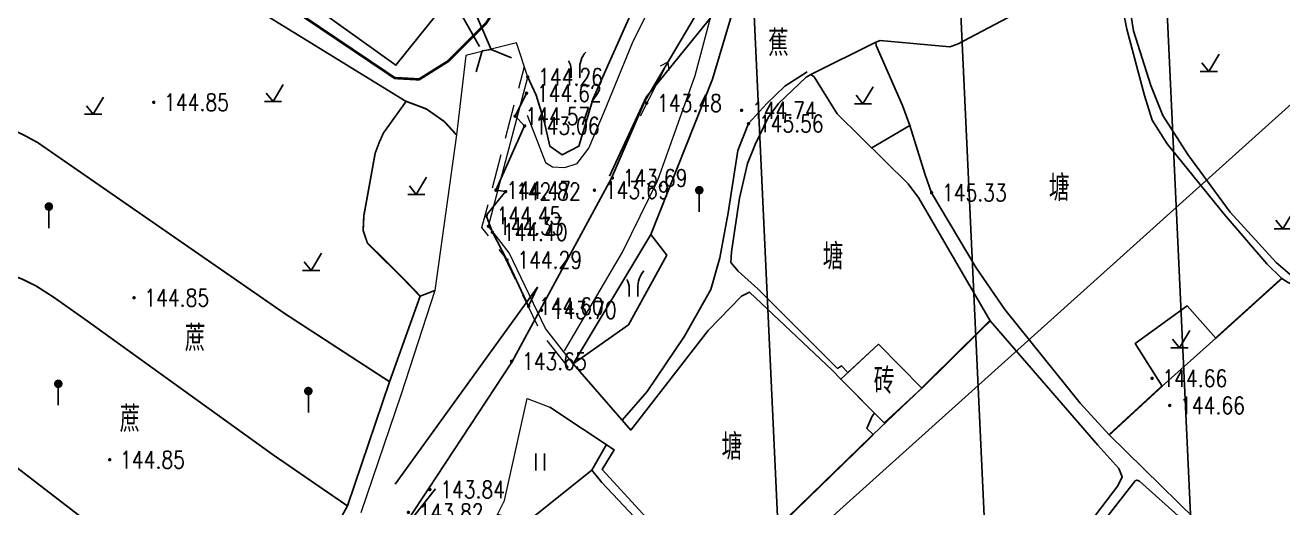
# Model space of a CAD drawing. Extents: x 529262 to 576451, y 2694391 to 2717535.
# Drawn here: x 567209.2 to 567282.4, y 2709221.8 to 2709249.9 of the extents above; entities that cross this region are included whole.
import ezdxf
from ezdxf.enums import TextEntityAlignment as Align
from ezdxf.xclip import XClip

# ---------------------------------------------------------------- set-up
doc = ezdxf.new("R2010")
doc.units = 0
doc.header["$XCLIPFRAME"] = 0
doc.linetypes.add('X3', pattern=[5, 4, -1])
doc.linetypes.add('X5', pattern=[3, 2, -1])
for name, color, linetype in [('DLSS', 4, 'Continuous'), ('DMTZ', 8, 'Continuous'), ('GCD', 8, 'Continuous'), ('GXYZ', 8, 'Continuous'), ('JMD', 8, 'Continuous'), ('PP-COM', 7, 'Continuous'), ('RD-中线', 40, 'Continuous'), ('RD-红线', 7, 'Continuous'), ('ZBTZ', 8, 'Continuous'), ('ZJ', 7, 'Continuous'), ('污水管径标注_W10-', 202, 'Continuous')]:
    doc.layers.add(name, color=color, linetype=linetype)
doc.layers.add('SXSS', color=5, linetype='Continuous', lineweight=0)
doc.styles.add('HZ', font='rs.shx', dxfattribs={"width": 0.8, "bigfont": 'hztxt.shx'})
doc.linetypes.add('10421', pattern='A,2,[150,AAA.SHX,S=0.5,R=0,X=0,Y=0.5],1e-11', length=2)
doc.linetypes.add('10422', pattern='A,0.75,[150,AAA.SHX,S=0.5,R=0,X=0,Y=0.5],1.5,[177,AAA.SHX,S=1,R=0,X=0,Y=0.4],0.75', length=3)
doc.linetypes.add('1161', pattern='A,0,[149,AAA.SHX,S=0.15,R=0,X=0,Y=0],-1.6', length=1.6)
doc.linetypes.add('842', pattern='A,1.6,[150,AAA.SHX,S=0.8,R=0,X=0,Y=0],1e-11', length=1.6)
doc.linetypes.add('8462', pattern='A,2,[157,AAA.SHX,S=1,R=0,X=0,Y=0.5],1e-09', length=2)

# ---------------------------------------------------------------- blocks, each defined once
blk = doc.blocks.new('A$C19FD0107')
at = {"layer": 'RD-中线', "color": 8, "linetype": 'Continuous', "flags": 128}
blk.add_lwpolyline([(-3741.979, 15023.644), (-3727.148, 14704.886)], dxfattribs=at)
for points in [[(-4490.734, 14139.438, 0), (-4490.29, 14139.417)], [(-3818.251, 14086.168, 0), (-3817.74, 14086.169)]]:
    blk.add_lwpolyline(points, format="xyb", dxfattribs=at)
at = {"layer": 'RD-红线', "color": 8, "linetype": 'Continuous', "flags": 128}
for points in [[(-3752.515, 14991.884), (-3752.375, 14988.885), (-3740.657, 14737.033)], [(-3728.443, 14990.906), (-3728.303, 14987.898), (-3716.615, 14736.686)]]:
    blk.add_lwpolyline(points, dxfattribs=at)
blk = doc.blocks.new('gc121')
at = {"color": 8}
for p, q in [((-0.5, -1), (-0.5, 1)), ((0.5, -1), (0.5, 1))]:
    blk.add_line(p, q, dxfattribs=at)
blk = doc.blocks.new('gc246')
at = {"color": 8}
for p, q in [((-0.5, 1), (-0.5, 0)), ((0.5, 1), (0.5, 0))]:
    blk.add_line(p, q, dxfattribs=at)
for centre, radius, start, end in [((3.4, 1.11), 2.91, 139.3312, 182.0887), ((-2.94, 0.81), 2.45, 4.3743, 29.0242)]:
    blk.add_arc(centre, radius, start, end, dxfattribs=at)
blk = doc.blocks.new('gc123')
at = {"color": 8}
for p, q in [((0, 0), (1.2, 2)), ((-1, 0), (1, 0)), ((0, 0), (-0.8, 1))]:
    blk.add_line(p, q, dxfattribs=at)
blk = doc.blocks.new('gc165')
at = {"color": 8}
blk.add_line((0, 0), (0, 2), dxfattribs=at)
at = {"color": 8, "const_width": 0.5}
blk.add_lwpolyline([(-0.25, 2.5, 1), (0.25, 2.5, 1)], format="xyb", close=True, dxfattribs=at)
blk = doc.blocks.new('gc086')
at = {"color": 8}
for p, q in [((0, 0), (7, 0)), ((7, 0), (6.18, 0.57)), ((7, 0), (6.18, -0.57))]:
    blk.add_line(p, q, dxfattribs=at)
blk = doc.blocks.new('GC200')
at = {"linetype": 'Continuous', "const_width": 0.2, "flags": 128}
blk.add_lwpolyline([(-0.1, 0, 1), (0.1, 0, 1)], format="xyb", close=True, dxfattribs=at)

msp = doc.modelspace()

# ---------------------------------------------------------------- linework, layer by layer
at = {"color": 8, "linetype": 'Continuous', "flags": 128}
for points in [[(567243.2, 2709241.081), (567245.348, 2709245.664), (567254.099, 2709256.474), (567263.682, 2709260.195), (567267.776, 2709260.91), (567273.347, 2709261.961), (567277.8, 2709264.823)], [(567233.089, 2709222.908), (567230.201, 2709219.269), (567224.908, 2709204.752), (567225.446, 2709192.605)]]:
    msp.add_lwpolyline(points, dxfattribs=at)
at = {"layer": 'DLSS', "linetype": 'X5'}
for p, q in [((567236.317, 2709248.437), (567235.227, 2709250.979)), ((567234.663, 2709250.356), (567235.798, 2709248.37))]:
    msp.add_line(p, q, dxfattribs=at)
at = {"layer": 'DLSS', "linetype": 'Continuous'}
for p, q in [((567235.798, 2709248.37), (567235.461, 2709247.135)), ((567235.798, 2709248.37), (567236.317, 2709248.437)), ((567236.317, 2709248.437), (567237.505, 2709247.962))]:
    msp.add_line(p, q, dxfattribs=at)
at = {"layer": 'DLSS', "linetype": 'X3', "const_width": 0.15, "flags": 128}
msp.add_lwpolyline([(567237.74, 2709252.568), (567236.035, 2709249.972), (567233.826, 2709247.762), (567232.134, 2709246.701), (567230.718, 2709246.779), (567224.697, 2709250.83), (567222.344, 2709252.568)], dxfattribs=at)
at = {"layer": 'DMTZ', "linetype": '10421', "flags": 128}
for points, elevation in [([(567245.367, 2709252.568), (567242.262, 2709245.596), (567241.417, 2709242.815), (567240.455, 2709242.313), (567239.745, 2709242.815), (567239.41, 2709244.278), (567238.95, 2709245.782), (567238.454, 2709246.839)], 144.259), ([(567241.096, 2709230.175), (567245.61, 2709237.686), (567249.199, 2709246.718), (567250.291, 2709250.41), (567251.549, 2709251.943), (567252.306, 2709252.568)], 144.736), ([(567233.046, 2709234.431), (567232.191, 2709234.11), (567230.418, 2709229.131), (567227.966, 2709221.917), (567226.233, 2709218.739), (567222.371, 2709213.658), (567219.656, 2709206.735)], 146.878)]:
    msp.add_lwpolyline(points, dxfattribs=dict(at, elevation=elevation))
at = {"layer": 'DMTZ', "linetype": '10422', "flags": 128}
for points, elevation in [([(567269.841, 2709252.568), (567266.719, 2709250.469), (567263.443, 2709248.751), (567263.003, 2709248.599), (567258.951, 2709248.957), (567258.701, 2709248.866), (567258.712, 2709248.668), (567260.242, 2709245.176), (567260.678, 2709244.028), (567261.556, 2709241.156), (567261.938, 2709240.117), (567264.524, 2709235.747), (567266.204, 2709233.323), (567270.568, 2709227.882), (567272.27, 2709226.052), (567279.291, 2709219.151), (567280.793, 2709217.736), (567287.545, 2709213.606), (567288.773, 2709213.042), (567295.263, 2709210.312), (567308.894, 2709205.734), (567309.358, 2709205.65), (567310.058, 2709206.685), (567314.014, 2709211.401), (567317.467, 2709215.046), (567317.726, 2709215.388), (567317.737, 2709215.749), (567317.715, 2709216.063), (567317.467, 2709216.548), (567317.117, 2709216.942), (567316.864, 2709217.135), (567312.685, 2709218.829), (567303.095, 2709222.755), (567299.698, 2709224.342), (567295.953, 2709226.261), (567291.225, 2709229.309), (567288.103, 2709231.443), (567285.602, 2709233.342), (567284.993, 2709233.722), (567282.641, 2709234.912), (567282.295, 2709235.132), (567281.434, 2709235.986), (567278.948, 2709238.86), (567275.64, 2709242.954), (567274.762, 2709244.339), (567274.326, 2709245.771), (567273.293, 2709249.616), (567272.704, 2709252.568)], 145.801), ([(567273.184, 2709252.568), (567273.673, 2709249.532), (567274.68, 2709246.348), (567275.386, 2709244.61), (567276.837, 2709242.339), (567279.303, 2709238.99), (567281.98, 2709236.051), (567282.782, 2709235.361), (567285.317, 2709234.084), (567286.102, 2709235.16)], 145.117), ([(567239.74, 2709227.658), (567243.474, 2709225.184), (567242.773, 2709224.041), (567249.197, 2709217.041), (567253.945, 2709212.424), (567260.3, 2709207.019), (567260.539, 2709206.936), (567260.682, 2709207.004), (567266.345, 2709214.658), (567272.759, 2709223.086), (567273.026, 2709223.598), (567272.822, 2709224.097), (567271.607, 2709225.44), (567265.336, 2709232.674), (567261.191, 2709239.791), (567260.576, 2709240.627), (567256.455, 2709244.7), (567255.101, 2709246.845), (567254.905, 2709246.978), (567254.644, 2709246.832), (567253.039, 2709245.305), (567252.438, 2709244.477), (567251.68, 2709242.909), (567251.238, 2709241.813), (567250.759, 2709239.799), (567250.31, 2709236.675), (567250.27, 2709236.057)], 145.628), ([(567238.381, 2709245.898), (567237.719, 2709244.56), (567238.266, 2709243.997), (567236.6, 2709240.264), (567237.165, 2709240.183), (567236.035, 2709238.786), (567236.393, 2709237.823), (567237.243, 2709236.207), (567238.5, 2709233.516), (567239.011, 2709234.62), (567230.743, 2709223.175)], 24.551), ([(567250.27, 2709236.057), (567250.691, 2709235.549), (567251.841, 2709234.524), (567256.464, 2709229.908), (567256.693, 2709230.049), (567257.075, 2709229.667), (567258.84, 2709231.306), (567261.371, 2709228.764)], 145.706), ([(567258.538, 2709226.058), (567258.176, 2709226.41), (567258.487, 2709227.131), (567258.612, 2709227.315), (567256.657, 2709229.279), (567256.162, 2709229.806), (567251.346, 2709234.334), (567250.885, 2709234.101), (567248.943, 2709232.112)], 145.338), ([(567248.943, 2709232.112), (567244.441, 2709226.324), (567241.096, 2709230.175)], 145.628), ([(567261.371, 2709228.764), (567258.538, 2709226.058)], 145.706), ([(567268.171, 2709201.506), (567268.384, 2709201.676), (567272.734, 2709207.872), (567278.853, 2709215.487), (567280.054, 2709217.317), (567280.208, 2709217.77), (567280.011, 2709217.992), (567274.031, 2709223.352), (567273.875, 2709223.421), (567273.782, 2709223.366), (567268.798, 2709216.989), (567266.681, 2709214.231), (567261.085, 2709206.692), (567260.988, 2709206.425), (567261.133, 2709206.176), (567263.343, 2709204.267), (567264.441, 2709203.324), (567267.704, 2709201.574), (567268.171, 2709201.506)], 145.862)]:
    msp.add_lwpolyline(points, dxfattribs=dict(at, elevation=elevation))
at = {"layer": 'DMTZ', "linetype": '10421', "flags": 128}
for points in [[(567243.945, 2709226.895), (567245.406, 2709228.566), (567247.56, 2709231.772), (567249.098, 2709234.496), (567249.625, 2709236.341), (567250.106, 2709238.953), (567250.672, 2709242.563), (567251.289, 2709244.132), (567252.348, 2709245.296), (567253.403, 2709246.305), (567254.705, 2709247.136)], [(567260.988, 2709206.425), (567259.816, 2709206.517), (567253.484, 2709212.01), (567248.741, 2709216.923), (567242.76, 2709223.28), (567242.184, 2709224), (567243.031, 2709225.477)]]:
    msp.add_lwpolyline(points, dxfattribs=at)
at = {"layer": 'DMTZ', "linetype": '10422', "elevation": 145.054, "flags": 128}
msp.add_lwpolyline([(567275.346, 2709228.882), (567273.78, 2709231.357), (567276.8, 2709233.537), (567278.465, 2709231.67)], close=True, dxfattribs=at)
at = {"layer": 'GXYZ', "linetype": 'Continuous'}
msp.add_line((567290.962, 2709252.568), (567219.634, 2709188.482), dxfattribs=at)
at = {"layer": 'JMD', "linetype": 'Continuous', "elevation": 144.879, "flags": 128}
msp.add_lwpolyline([(567232.005, 2709252.568), (567233.567, 2709250.992), (567230.785, 2709247.524), (567223.755, 2709252.568)], dxfattribs=at)
at = {"layer": 'JMD', "linetype": 'Continuous', "elevation": 145.706, "flags": 128}
msp.add_lwpolyline([(567261.371, 2709228.764), (567259.188, 2709226.737), (567256.657, 2709229.279), (567258.84, 2709231.306)], close=True, dxfattribs=at)
at = {"layer": 'SXSS', "color": 8, "linetype": 'Continuous', "flags": 128}
for points in [[(567238.424, 2709244.618), (567239.477, 2709241.876), (567239.889, 2709241.617), (567240.603, 2709241.573), (567241.318, 2709241.811), (567242.012, 2709242.699), (567242.921, 2709244.864), (567244.549, 2709248.827), (567246.33, 2709252.428), (567246.398, 2709252.568)], [(567240.59, 2709230.924), (567243.967, 2709236.669), (567246.017, 2709240.848), (567248.192, 2709246.924), (567249.092, 2709250.353), (567250.784, 2709252.568)], [(567238.454, 2709246.839), (567237.805, 2709248.828), (567234.856, 2709248.097), (567234.312, 2709243.47), (567233.046, 2709234.431), (567231.099, 2709228.409), (567228.738, 2709221.514)]]:
    msp.add_lwpolyline(points, dxfattribs=at)
at = {"layer": 'SXSS', "color": 8, "linetype": 'X5', "elevation": 144.259, "flags": 128}
msp.add_lwpolyline([(567240.823, 2709229.961), (567239.183, 2709232.047), (567237.076, 2709236.44), (567235.789, 2709238.089), (567238.255, 2709247.447)], dxfattribs=at)
at = {"layer": 'SXSS', "color": 8, "linetype": '842', "elevation": 144.259, "flags": 128}
msp.add_lwpolyline([(567241.096, 2709230.175), (567239.48, 2709232.231), (567237.373, 2709236.624), (567236.169, 2709238.167), (567238.454, 2709246.839)], dxfattribs=at)
at = {"layer": 'SXSS', "color": 8, "linetype": '8462', "const_width": 0.1, "flags": 128}
for points, elevation in [([(567278.465, 2709231.67), (567282.295, 2709235.132)], 145.054), ([(567261.371, 2709228.764), (567265.336, 2709232.674)], 145.628), ([(567275.346, 2709228.882), (567272.27, 2709226.052)], 145.003), ([(567249.197, 2709217.041), (567253.119, 2709220.795), (567258.538, 2709226.058)], 145.628)]:
    msp.add_lwpolyline(points, dxfattribs=dict(at, elevation=elevation))
at = {"layer": 'SXSS', "color": 8, "linetype": 'Continuous', "flags": 128}
for points, elevation in [([(567226.817, 2709196.34), (567226.301, 2709197.871), (567225.462, 2709201.664), (567225.377, 2709202.923), (567225.521, 2709204.614), (567225.967, 2709206.287), (567226.713, 2709208.076), (567231.532, 2709213.938), (567232.563, 2709215.392), (567233.956, 2709218.285), (567234.553, 2709219.026), (567236.688, 2709221.425), (567237.095, 2709222.236), (567238.415, 2709228.167), (567239.74, 2709227.658)], 145.902), ([(567239.74, 2709227.658), (567239.74, 2709227.658)], 145.614)]:
    msp.add_lwpolyline(points, dxfattribs=dict(at, elevation=elevation))
at = {"layer": 'ZBTZ', "linetype": 'Continuous', "const_width": 0.1, "flags": 128}
for points, elevation in [([(567227.966, 2709221.917), (567223.634, 2709224.891), (567212.722, 2709232.746), (567210.907, 2709234.026), (567209.875, 2709234.69), (567209.081, 2709235.081), (567207.33, 2709235.788), (567206.447, 2709239.023), (567206.246, 2709240.79), (567206.416, 2709244.549), (567205.727, 2709247.23), (567204.904, 2709252.568)], 144.938), ([(567232.191, 2709234.11), (567231.191, 2709235.148), (567229.126, 2709237.194), (567228.881, 2709237.917), (567228.92, 2709238.776), (567229.58, 2709242.412), (567229.793, 2709242.984), (567230.056, 2709243.579), (567231.38, 2709245.425), (567232.555, 2709244.984), (567233.598, 2709244.254), (567234.312, 2709243.47)], 144.8), ([(567230.418, 2709229.131), (567224.363, 2709233.064), (567209.953, 2709243.03), (567209.129, 2709243.477), (567208.259, 2709243.881), (567206.416, 2709244.549)], 144.876), ([(567207.33, 2709235.788), (567207.692, 2709234.252), (567207.681, 2709233.482), (567206.634, 2709226.066), (567206.978, 2709225.502), (567222.371, 2709213.658)], 145.021)]:
    msp.add_lwpolyline(points, dxfattribs=dict(at, elevation=elevation))
at = {"layer": 'ZBTZ', "linetype": '1161', "flags": 128}
for points, elevation in [([(567231.38, 2709245.425), (567220.316, 2709252.228), (567219.802, 2709252.568)], 145.11), ([(567258.701, 2709248.866), (567254.905, 2709246.978)], 145.213), ([(567260.678, 2709244.028), (567258.456, 2709242.722)], 145.095), ([(567245.61, 2709237.686), (567246.538, 2709236.482), (567244.311, 2709232.446), (567241.096, 2709230.175)], 143.84), ([(567236.688, 2709221.425), (567238.42, 2709220.994), (567242.184, 2709224)], 144.612)]:
    msp.add_lwpolyline(points, dxfattribs=dict(at, elevation=elevation))
at = {"layer": '污水管径标注_W10-'}
msp.add_lwpolyline([(567230.321, 2709219.34), (567232.682, 2709222.918), (567237.53, 2709230.267), (567243.317, 2709240.956), (567245.263, 2709245.441), (567248.507, 2709250.895), (567254.127, 2709256.234), (567258.648, 2709258.676), (567263.667, 2709260.079), (567267.985, 2709260.874), (567273.023, 2709262.364), (567278.28, 2709265.331), (567289.511, 2709273.604), (567299.26, 2709280.784), (567305.535, 2709285.57), (567309.449, 2709288.69), (567311.726, 2709291.186), (567312.646, 2709293.425), (567313.18, 2709296.173), (567312.914, 2709298.59)], dxfattribs=at)

# ---------------------------------------------------------------- block references
at = {"layer": 'GCD', "linetype": 'Continuous'}
ref = msp.add_blockref('GC200', (567238.454, 2709246.839, 144.259), dxfattribs=dict(at, xscale=0.5, yscale=0.5, zscale=0.5))
ref.add_attrib('height', '144.26', dxfattribs={"linetype": 'Continuous', "height": 1, "style": 'HZ', "width": 0.8}).set_placement((567239.054, 2709246.839, 144.259), align=Align.MIDDLE_LEFT)
ref = msp.add_blockref('GC200', (567238.381, 2709245.898, 144.623), dxfattribs=dict(at, xscale=0.5, yscale=0.5, zscale=0.5))
ref.add_attrib('height', '144.62', dxfattribs={"linetype": 'Continuous', "height": 1, "style": 'HZ', "width": 0.8}).set_placement((567238.981, 2709245.898, 144.623), align=Align.MIDDLE_LEFT)
ref = msp.add_blockref('GC200', (567216.704, 2709245.37, 144.848), dxfattribs=dict(at, xscale=0.5, yscale=0.5, zscale=0.5))
ref.add_attrib('height', '144.85', dxfattribs={"linetype": 'Continuous', "height": 1, "style": 'HZ', "width": 0.8}).set_placement((567217.304, 2709245.37, 144.848), align=Align.MIDDLE_LEFT)
ref = msp.add_blockref('GC200', (567245.369, 2709245.324, 143.48), dxfattribs=dict(at, xscale=0.5, yscale=0.5, zscale=0.5))
ref.add_attrib('height', '143.48', dxfattribs={"linetype": 'Continuous', "height": 1, "style": 'HZ', "width": 0.8}).set_placement((567245.969, 2709245.324, 143.48), align=Align.MIDDLE_LEFT)
ref = msp.add_blockref('GC200', (567237.719, 2709244.56, 144.573), dxfattribs=dict(at, xscale=0.5, yscale=0.5, zscale=0.5))
ref.add_attrib('height', '144.57', dxfattribs={"linetype": 'Continuous', "height": 1, "style": 'HZ', "width": 0.8}).set_placement((567238.319, 2709244.56, 144.573), align=Align.MIDDLE_LEFT)
ref = msp.add_blockref('GC200', (567250.888, 2709244.902, 144.742), dxfattribs=dict(at, xscale=0.5, yscale=0.5, zscale=0.5))
ref.add_attrib('height', '144.74', dxfattribs={"linetype": 'Continuous', "height": 1, "style": 'HZ', "width": 0.8}).set_placement((567251.488, 2709244.902, 144.742), align=Align.MIDDLE_LEFT)
ref = msp.add_blockref('GC200', (567238.266, 2709243.997, 143.06), dxfattribs=dict(at, xscale=0.5, yscale=0.5, zscale=0.5))
ref.add_attrib('height', '143.06', dxfattribs={"linetype": 'Continuous', "height": 1, "style": 'HZ', "width": 0.8}).set_placement((567238.866, 2709243.997, 143.06), align=Align.MIDDLE_LEFT)
ref = msp.add_blockref('GC200', (567251.289, 2709244.132, 145.56), dxfattribs=dict(at, xscale=0.5, yscale=0.5, zscale=0.5))
ref.add_attrib('height', '145.56', dxfattribs={"linetype": 'Continuous', "height": 1, "style": 'HZ', "width": 0.8}).set_placement((567251.889, 2709244.132, 145.56), align=Align.MIDDLE_LEFT)
ref = msp.add_blockref('GC200', (567243.37, 2709240.973, 143.69), dxfattribs=dict(at, xscale=0.5, yscale=0.5, zscale=0.5))
ref.add_attrib('height', '143.69', dxfattribs={"linetype": 'Continuous', "height": 1, "style": 'HZ', "width": 0.8}).set_placement((567243.97, 2709240.973, 143.69), align=Align.MIDDLE_LEFT)
ref = msp.add_blockref('GC200', (567236.6, 2709240.264, 144.468), dxfattribs=dict(at, xscale=0.5, yscale=0.5, zscale=0.5))
ref.add_attrib('height', '144.47', dxfattribs={"linetype": 'Continuous', "height": 1, "style": 'HZ', "width": 0.8}).set_placement((567237.2, 2709240.264, 144.468), align=Align.MIDDLE_LEFT)
ref = msp.add_blockref('GC200', (567237.165, 2709240.183, 142.821), dxfattribs=dict(at, xscale=0.5, yscale=0.5, zscale=0.5))
ref.add_attrib('height', '142.82', dxfattribs={"linetype": 'Continuous', "height": 1, "style": 'HZ', "width": 0.8}).set_placement((567237.765, 2709240.183, 142.821), align=Align.MIDDLE_LEFT)
ref = msp.add_blockref('GC200', (567242.33, 2709240.262, 143.69), dxfattribs=dict(at, xscale=0.5, yscale=0.5, zscale=0.5))
ref.add_attrib('height', '143.69', dxfattribs={"linetype": 'Continuous', "height": 1, "style": 'HZ', "width": 0.8}).set_placement((567242.93, 2709240.262, 143.69), align=Align.MIDDLE_LEFT)
ref = msp.add_blockref('GC200', (567261.938, 2709240.117, 145.332), dxfattribs=dict(at, xscale=0.5, yscale=0.5, zscale=0.5))
ref.add_attrib('height', '145.33', dxfattribs={"linetype": 'Continuous', "height": 1, "style": 'HZ', "width": 0.8}).set_placement((567262.538, 2709240.117, 145.332), align=Align.MIDDLE_LEFT)
ref = msp.add_blockref('GC200', (567236.035, 2709238.786, 144.446), dxfattribs=dict(at, xscale=0.5, yscale=0.5, zscale=0.5))
ref.add_attrib('height', '144.45', dxfattribs={"linetype": 'Continuous', "height": 1, "style": 'HZ', "width": 0.8}).set_placement((567236.635, 2709238.786, 144.446), align=Align.MIDDLE_LEFT)
ref = msp.add_blockref('GC200', (567236.169, 2709238.167, 144.326), dxfattribs=dict(at, xscale=0.5, yscale=0.5, zscale=0.5))
ref.add_attrib('height', '144.33', dxfattribs={"linetype": 'Continuous', "height": 1, "style": 'HZ', "width": 0.8}).set_placement((567236.769, 2709238.167, 144.326), align=Align.MIDDLE_LEFT)
ref = msp.add_blockref('GC200', (567236.393, 2709237.823, 144.399), dxfattribs=dict(at, xscale=0.5, yscale=0.5, zscale=0.5))
ref.add_attrib('height', '144.40', dxfattribs={"linetype": 'Continuous', "height": 1, "style": 'HZ', "width": 0.8}).set_placement((567236.993, 2709237.823, 144.399), align=Align.MIDDLE_LEFT)
ref = msp.add_blockref('GC200', (567237.243, 2709236.207, 144.285), dxfattribs=dict(at, xscale=0.5, yscale=0.5, zscale=0.5))
ref.add_attrib('height', '144.29', dxfattribs={"linetype": 'Continuous', "height": 1, "style": 'HZ', "width": 0.8}).set_placement((567237.843, 2709236.207, 144.285), align=Align.MIDDLE_LEFT)
ref = msp.add_blockref('GC200', (567215.556, 2709234.012, 144.848), dxfattribs=dict(at, xscale=0.5, yscale=0.5, zscale=0.5))
ref.add_attrib('height', '144.85', dxfattribs={"linetype": 'Continuous', "height": 1, "style": 'HZ', "width": 0.8}).set_placement((567216.156, 2709234.012, 144.848), align=Align.MIDDLE_LEFT)
ref = msp.add_blockref('GC200', (567238.5, 2709233.516, 144.596), dxfattribs=dict(at, xscale=0.5, yscale=0.5, zscale=0.5))
ref.add_attrib('height', '144.60', dxfattribs={"linetype": 'Continuous', "height": 1, "style": 'HZ', "width": 0.8}).set_placement((567239.1, 2709233.516, 144.596), align=Align.MIDDLE_LEFT)
ref = msp.add_blockref('GC200', (567239.25, 2709233.289, 143.7), dxfattribs=dict(at, xscale=0.5, yscale=0.5, zscale=0.5))
ref.add_attrib('height', '143.70', dxfattribs={"linetype": 'Continuous', "height": 1, "style": 'HZ', "width": 0.8}).set_placement((567239.85, 2709233.289, 143.7), align=Align.MIDDLE_LEFT)
ref = msp.add_blockref('GC200', (567237.515, 2709230.32, 143.65), dxfattribs=dict(at, xscale=0.5, yscale=0.5, zscale=0.5))
ref.add_attrib('height', '143.65', dxfattribs={"linetype": 'Continuous', "height": 1, "style": 'HZ', "width": 0.8}).set_placement((567238.115, 2709230.32, 143.65), align=Align.MIDDLE_LEFT)
ref = msp.add_blockref('GC200', (567274.757, 2709229.331, 144.661), dxfattribs=dict(at, xscale=0.5, yscale=0.5, zscale=0.5))
ref.add_attrib('height', '144.66', dxfattribs={"linetype": 'Continuous', "height": 1, "style": 'HZ', "width": 0.8}).set_placement((567275.357, 2709229.331, 144.661), align=Align.MIDDLE_LEFT)
ref = msp.add_blockref('GC200', (567275.786, 2709227.753, 144.659), dxfattribs=dict(at, xscale=0.5, yscale=0.5, zscale=0.5))
ref.add_attrib('height', '144.66', dxfattribs={"linetype": 'Continuous', "height": 1, "style": 'HZ', "width": 0.8}).set_placement((567276.386, 2709227.753, 144.659), align=Align.MIDDLE_LEFT)
ref = msp.add_blockref('GC200', (567214.146, 2709224.599, 144.848), dxfattribs=dict(at, xscale=0.5, yscale=0.5, zscale=0.5))
ref.add_attrib('height', '144.85', dxfattribs={"linetype": 'Continuous', "height": 1, "style": 'HZ', "width": 0.8}).set_placement((567214.746, 2709224.599, 144.848), align=Align.MIDDLE_LEFT)
ref = msp.add_blockref('GC200', (567232.76, 2709222.867, 143.843), dxfattribs=dict(at, xscale=0.5, yscale=0.5, zscale=0.5))
ref.add_attrib('height', '143.84', dxfattribs={"linetype": 'Continuous', "height": 1, "style": 'HZ', "width": 0.8}).set_placement((567233.36, 2709222.867, 143.843), align=Align.MIDDLE_LEFT)
ref = msp.add_blockref('GC200', (567231.514, 2709221.539, 143.821), dxfattribs=dict(at, xscale=0.5, yscale=0.5, zscale=0.5))
ref.add_attrib('height', '143.82', dxfattribs={"linetype": 'Continuous', "height": 1, "style": 'HZ', "width": 0.8}).set_placement((567232.114, 2709221.539, 143.821), align=Align.MIDDLE_LEFT)
at = {"layer": 'PP-COM'}
ref = msp.add_blockref('A$C19FD0107', (570997.993, 2694390.603), dxfattribs=at)
XClip(ref).set_block_clipping_path([(-9366.4383134884, 14428.6043910822), (-3328.4480743363, 17452.7484863754)])
at = {"layer": 'SXSS', "color": 8, "linetype": 'Continuous', "xscale": 0.4999999999028074, "yscale": 0.4999999999028074, "zscale": 0.4999999999028074, "rotation": 63.0893083363033}
msp.add_blockref('gc086', (567245.005, 2709244.586), dxfattribs=at)
at = {"layer": 'ZBTZ', "linetype": 'Continuous', "xscale": 0.5, "yscale": 0.5, "zscale": 0.5}
for name, p in [('gc246', (567241.226, 2709246.785)), ('gc123', (567278.057, 2709247.169)), ('gc123', (567223.638, 2709245.408)), ('gc123', (567257.945, 2709245.278)), ('gc123', (567213.183, 2709244.674)), ('gc123', (567231.971, 2709240.018)), ('gc165', (567248.427, 2709239.01)), ('gc123', (567282.364, 2709238.013)), ('gc123', (567225.857, 2709235.597)), ('gc246', (567244.607, 2709234.076)), ('gc123', (567276.35, 2709231.106)), ('gc121', (567239.169, 2709224.466))]:
    msp.add_blockref(name, p, dxfattribs=at)
at = {"layer": 'ZBTZ', "linetype": 'Continuous', "xscale": 0.5, "yscale": 0.5}
for p in [(567210.605, 2709238.062), (567211.152, 2709227.762), (567225.693, 2709227.339)]:
    msp.add_blockref('gc165', p, dxfattribs=at)

# ---------------------------------------------------------------- texts
at = {"layer": 'JMD', "linetype": 'Continuous', "style": 'HZ', "width": 0.8}
msp.add_text('砖', height=1.5, dxfattribs=at).set_placement((567259.772, 2709229.179, 147.057), align=Align.MIDDLE_RIGHT)
at = {"layer": 'SXSS', "color": 8, "linetype": '10421', "style": 'HZ', "width": 0.8}
for p in [(567269.354, 2709240.478), (567256.203, 2709236.495), (567250.325, 2709225.442)]:
    msp.add_text('塘', height=1.5, dxfattribs=at).set_placement(p, align=Align.MIDDLE)
at = {"layer": 'ZJ', "color": 8, "linetype": 'Continuous', "style": 'HZ', "width": 0.8}
for s, p in [('蕉', (567253.026, 2709248.886)), ('蔗', (567219.108, 2709231.737)), ('蔗', (567215.322, 2709227.038))]:
    msp.add_text(s, height=1.5, dxfattribs=at).set_placement(p, align=Align.MIDDLE)

doc.saveas('drawing.dxf')
